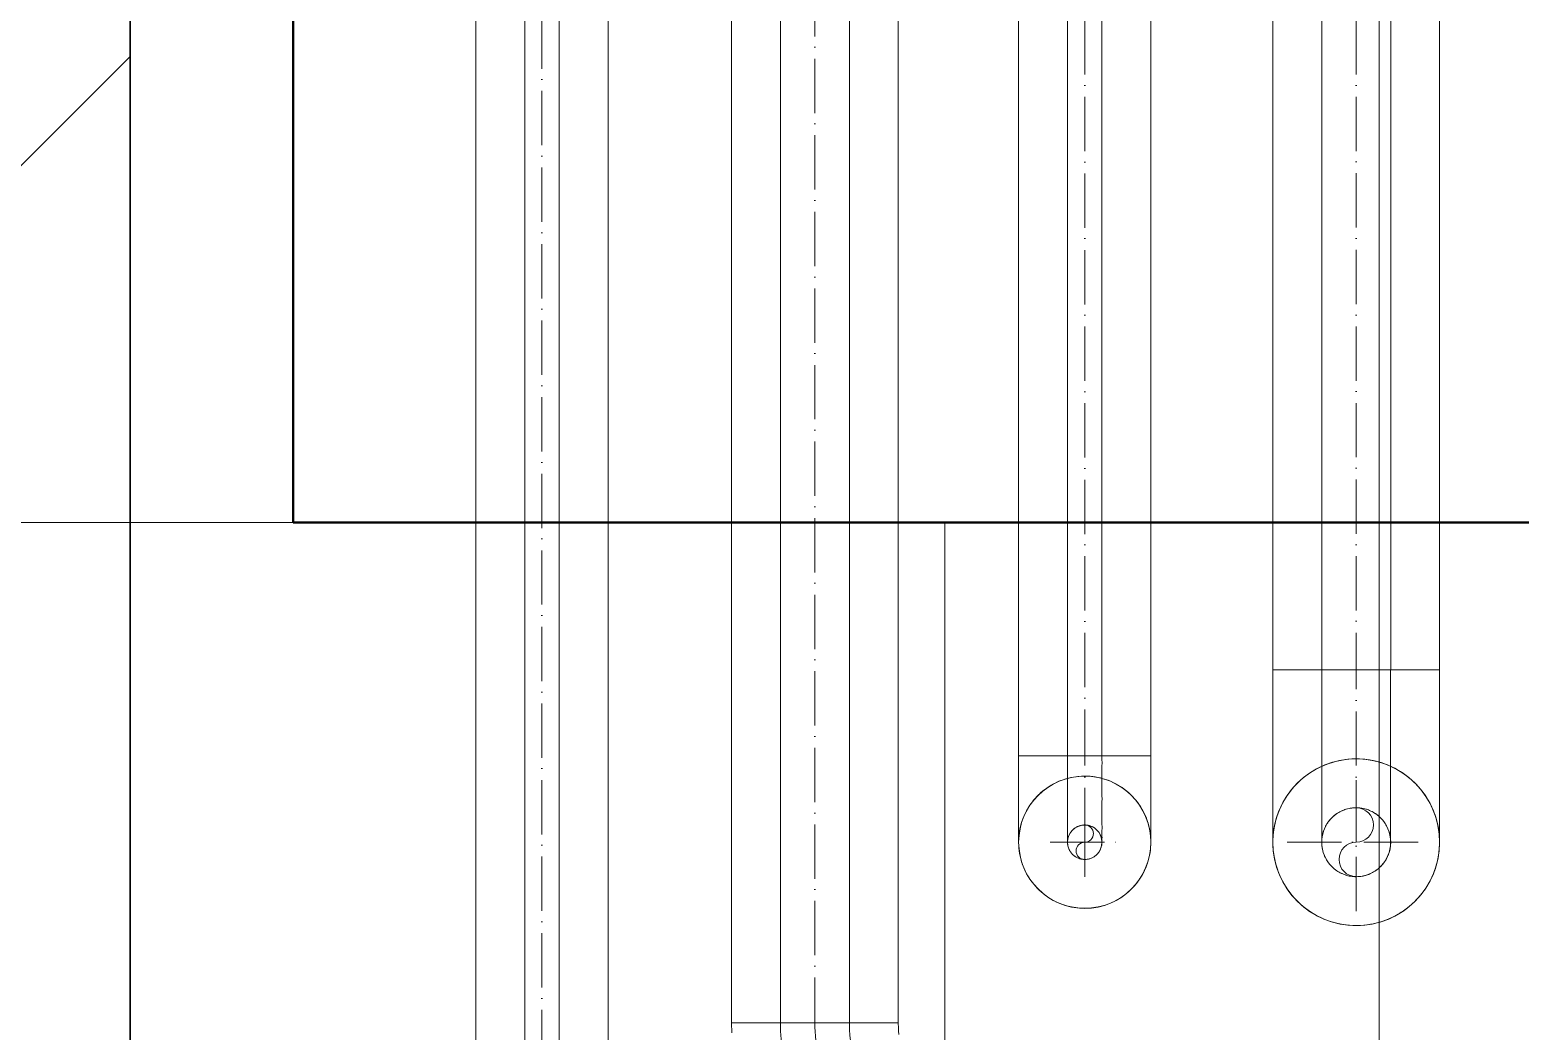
# Model space of a CAD drawing. Header units: millimetres. Extents: x -88595 to 880822, y -1054509 to -148035.
# Drawn here: x 195014.8 to 195289.2, y -276945.6 to -276761.2 of the extents above; entities that cross this region are included whole.
import ezdxf

# ---------------------------------------------------------------- set-up
doc = ezdxf.new("R2010")
doc.units = ezdxf.units.MM
for name, pattern in [('$0$ADSK_Осевая', [14, 10, -2, 0, -2]), ('$1$ADSK_Осевая', [14, 10, -2, 0, -2]), ('ADSK_Линия сетки', [25, 20, -2.5, 0, -2.5]), ('ADSK_Сверху', [4.5, 3, -1.5])]:
    doc.linetypes.add(name, pattern=pattern)
for name, color, linetype, lineweight in [('Изоляция', 7, 'Continuous', 18), ('Линии', 7, 'Continuous', 9), ('Несущие колонны', 7, 'Continuous', 18), ('Оборудование', 7, 'Continuous', 18), ('Оси', 7, 'Continuous', 9), ('Стены наружные', 7, 'Continuous', 18), ('Трубопровод', 7, 'Continuous', 18), ('Трубопроводы', 7, 'Continuous', 18)]:
    doc.layers.add(name, color=color, linetype=linetype, lineweight=lineweight)

# ---------------------------------------------------------------- blocks, each defined once
blk = doc.blocks.new('$0$ADSK_МедьПайка_Отвод-гнутая труба - Отвод _гнутая труба_-V36-В_Координация_1 этаж ОВ3')
at = {"layer": 'Трубопроводы', "color": 134, "true_color": 0x00a6a6}
for p, q in [((6.35, 31.75), (-6.35, 31.75)), ((6.35, 31.75), (-6.35, 31.75)), ((-31.75, 6.35), (-31.75, -6.35)), ((-31.75, 6.35), (-31.75, -6.35))]:
    blk.add_line(p, q, dxfattribs=at)
at = {"layer": 'Трубопроводы', "color": 134, "true_color": 0x00a6a6, "flags": 128}
for points in [[(-31.75, -6.35), (-30.23, -6.32), (-28.71, -6.23), (-27.19, -6.08), (-25.68, -5.86), (-24.18, -5.59), (-22.69, -5.26), (-21.22, -4.87), (-19.77, -4.42), (-18.33, -3.91), (-16.91, -3.34), (-15.52, -2.72), (-14.16, -2.04), (-12.82, -1.31), (-11.51, -0.53), (-10.24, 0.3), (-9, 1.19), (-7.79, 2.12), (-6.63, 3.11), (-5.5, 4.13), (-4.42, 5.21), (-3.38, 6.32), (-2.38, 7.47), (-1.44, 8.67), (-0.54, 9.9), (0.31, 11.16), (1.11, 12.46), (1.85, 13.79), (2.54, 15.15), (3.18, 16.54), (3.76, 17.94), (4.28, 19.38), (4.75, 20.83), (5.16, 22.29), (5.51, 23.78), (5.8, 25.27), (6.02, 26.78), (6.19, 28.3), (6.3, 29.82), (6.35, 31.34), (6.35, 31.75)], [(-6.35, 31.75), (-6.37, 30.73), (-6.43, 29.72), (-6.53, 28.71), (-6.67, 27.7), (-6.86, 26.7), (-7.08, 25.71), (-7.34, 24.73), (-7.64, 23.76), (-7.98, 22.8), (-8.36, 21.86), (-8.77, 20.93), (-9.22, 20.02), (-9.71, 19.13), (-10.23, 18.26), (-10.79, 17.41), (-11.38, 16.58), (-12, 15.78), (-12.65, 15), (-13.34, 14.25), (-14.05, 13.53), (-14.8, 12.84), (-15.57, 12.17), (-16.36, 11.54), (-17.18, 10.94), (-18.03, 10.38), (-18.89, 9.84), (-19.78, 9.35), (-20.68, 8.89), (-21.61, 8.46), (-22.55, 8.08), (-23.5, 7.73), (-24.47, 7.42), (-25.45, 7.14), (-26.44, 6.91), (-27.43, 6.72), (-28.44, 6.57), (-29.45, 6.45), (-30.46, 6.38), (-31.48, 6.35), (-31.75, 6.35)]]:
    blk.add_lwpolyline(points, dxfattribs=at)
blk = doc.blocks.new('$0$ADSK_МедьПайка_Отвод-гнутая труба - Отвод _гнутая труба_-V48-В_Координация_1 этаж ОВ3')
at = {"layer": 'Трубопроводы', "color": 134, "true_color": 0x00a6a6}
for p, q in [((16659.2, -14218.23), (16652.85, -14218.23)), ((16665.55, -14218.23), (16659.2, -14218.23))]:
    blk.add_line(p, q, dxfattribs=at)
at = {"layer": 'Трубопроводы', "color": 134, "true_color": 0x00a6a6, "flags": 128}
for points in [[(16652.85, -14249.98), (16652.85, -14249.96), (16652.85, -14249.88), (16652.85, -14249.75), (16652.85, -14249.58), (16652.85, -14249.35), (16652.85, -14249.07), (16652.85, -14248.74), (16652.85, -14248.37), (16652.85, -14247.95), (16652.85, -14247.47), (16652.85, -14246.96), (16652.85, -14246.39), (16652.85, -14245.78), (16652.85, -14245.13), (16652.85, -14244.44), (16652.85, -14243.7), (16652.85, -14242.92), (16652.85, -14242.1), (16652.85, -14241.24), (16652.85, -14240.35), (16652.85, -14239.42), (16652.85, -14238.46), (16652.85, -14237.47), (16652.85, -14236.44), (16652.85, -14235.39), (16652.85, -14234.3), (16652.85, -14233.2), (16652.85, -14232.06), (16652.85, -14230.91), (16652.85, -14229.74), (16652.85, -14228.54), (16652.85, -14227.33), (16652.85, -14226.11), (16652.85, -14224.87), (16652.85, -14223.63), (16652.85, -14222.37), (16652.85, -14221.11), (16652.85, -14219.84), (16652.85, -14218.57), (16652.85, -14218.23)], [(16665.55, -14218.23), (16665.55, -14219.5), (16665.55, -14220.77), (16665.55, -14222.03), (16665.55, -14223.29), (16665.55, -14224.54), (16665.55, -14225.78), (16665.55, -14227), (16665.55, -14228.22), (16665.55, -14229.42), (16665.55, -14230.59), (16665.55, -14231.75), (16665.55, -14232.89), (16665.55, -14234.01), (16665.55, -14235.1), (16665.55, -14236.16), (16665.55, -14237.19), (16665.55, -14238.19), (16665.55, -14239.17), (16665.55, -14240.1), (16665.55, -14241.01), (16665.55, -14241.87), (16665.55, -14242.7), (16665.55, -14243.49), (16665.55, -14244.24), (16665.55, -14244.95), (16665.55, -14245.61), (16665.55, -14246.23), (16665.55, -14246.81), (16665.55, -14247.34), (16665.55, -14247.82), (16665.55, -14248.26), (16665.55, -14248.65), (16665.55, -14248.99), (16665.55, -14249.28), (16665.55, -14249.52), (16665.55, -14249.71), (16665.55, -14249.85), (16665.55, -14249.94), (16665.55, -14249.98)], [(16652.85, -14249.98), (16652.86, -14249.73), (16652.87, -14249.47), (16652.9, -14249.22), (16652.94, -14248.97), (16652.98, -14248.72), (16653.04, -14248.47), (16653.1, -14248.23), (16653.18, -14247.98), (16653.26, -14247.74), (16653.36, -14247.51), (16653.46, -14247.28), (16653.57, -14247.05), (16653.69, -14246.83), (16653.82, -14246.61), (16653.96, -14246.4), (16654.11, -14246.19), (16654.27, -14245.99), (16654.43, -14245.79), (16654.6, -14245.61), (16654.78, -14245.43), (16654.97, -14245.25), (16655.16, -14245.09), (16655.36, -14244.93), (16655.56, -14244.78), (16655.77, -14244.64), (16655.99, -14244.5), (16656.21, -14244.38), (16656.44, -14244.26), (16656.67, -14244.16), (16656.9, -14244.06), (16657.14, -14243.97), (16657.38, -14243.9), (16657.63, -14243.83), (16657.88, -14243.77), (16658.12, -14243.72), (16658.38, -14243.68), (16658.63, -14243.66), (16658.88, -14243.64), (16659.14, -14243.63), (16659.2, -14243.63)], [(16659.2, -14243.63), (16659.46, -14243.64), (16659.71, -14243.65), (16659.96, -14243.68), (16660.22, -14243.71), (16660.47, -14243.76), (16660.71, -14243.81), (16660.96, -14243.88), (16661.2, -14243.95), (16661.44, -14244.04), (16661.68, -14244.13), (16661.91, -14244.24), (16662.14, -14244.35), (16662.36, -14244.47), (16662.58, -14244.6), (16662.79, -14244.74), (16663, -14244.89), (16663.2, -14245.04), (16663.39, -14245.21), (16663.58, -14245.38), (16663.76, -14245.56), (16663.93, -14245.74), (16664.1, -14245.93), (16664.26, -14246.13), (16664.41, -14246.34), (16664.55, -14246.55), (16664.68, -14246.77), (16664.8, -14246.99), (16664.92, -14247.21), (16665.03, -14247.44), (16665.12, -14247.68), (16665.21, -14247.92), (16665.29, -14248.16), (16665.36, -14248.4), (16665.41, -14248.65), (16665.46, -14248.9), (16665.5, -14249.15), (16665.53, -14249.4), (16665.55, -14249.66), (16665.55, -14249.91), (16665.55, -14249.98)], [(16659.2, -14256.33), (16658.95, -14256.33), (16658.7, -14256.31), (16658.44, -14256.28), (16658.19, -14256.25), (16657.94, -14256.2), (16657.69, -14256.15), (16657.45, -14256.08), (16657.21, -14256.01), (16656.97, -14255.92), (16656.73, -14255.83), (16656.5, -14255.73), (16656.27, -14255.61), (16656.05, -14255.49), (16655.83, -14255.36), (16655.62, -14255.22), (16655.41, -14255.07), (16655.21, -14254.92), (16655.02, -14254.75), (16654.83, -14254.58), (16654.65, -14254.4), (16654.48, -14254.22), (16654.31, -14254.03), (16654.15, -14253.83), (16654, -14253.62), (16653.86, -14253.41), (16653.73, -14253.2), (16653.6, -14252.97), (16653.49, -14252.75), (16653.38, -14252.52), (16653.29, -14252.28), (16653.2, -14252.04), (16653.12, -14251.8), (16653.05, -14251.56), (16652.99, -14251.31), (16652.95, -14251.06), (16652.91, -14250.81), (16652.88, -14250.56), (16652.86, -14250.3), (16652.85, -14250.05), (16652.85, -14249.98)], [(16665.55, -14249.98), (16665.55, -14250.23), (16665.53, -14250.49), (16665.51, -14250.74), (16665.47, -14250.99), (16665.43, -14251.24), (16665.37, -14251.49), (16665.31, -14251.74), (16665.23, -14251.98), (16665.15, -14252.22), (16665.05, -14252.45), (16664.95, -14252.69), (16664.84, -14252.91), (16664.71, -14253.14), (16664.58, -14253.35), (16664.44, -14253.57), (16664.3, -14253.77), (16664.14, -14253.97), (16663.98, -14254.17), (16663.81, -14254.36), (16663.63, -14254.54), (16663.44, -14254.71), (16663.25, -14254.87), (16663.05, -14255.03), (16662.85, -14255.18), (16662.63, -14255.32), (16662.42, -14255.46), (16662.2, -14255.58), (16661.97, -14255.7), (16661.74, -14255.8), (16661.51, -14255.9), (16661.27, -14255.99), (16661.02, -14256.06), (16660.78, -14256.13), (16660.53, -14256.19), (16660.28, -14256.24), (16660.03, -14256.28), (16659.78, -14256.3), (16659.53, -14256.32), (16659.27, -14256.33), (16659.2, -14256.33)]]:
    blk.add_lwpolyline(points, dxfattribs=at)
at = {"layer": 'Трубопроводы', "color": 134, "true_color": 0x00a6a6}
for start, end in [(90, 270), (270, 90)]:
    blk.add_arc((16659.2, -14249.98), 6.35, start, end, dxfattribs=at)
blk = doc.blocks.new('$0$ADSK_МедьПайка_Отвод-гнутая труба - Отвод _гнутая труба_-V47-В_Координация_1 этаж ОВ3')
at = {"layer": 'Трубопроводы', "color": 190, "true_color": 0x8000ff}
for p, q in [((-879.99, -10402.24), (-882.24, -10399.99)), ((-877.75, -10404.48), (-879.99, -10402.24))]:
    blk.add_line(p, q, dxfattribs=at)
at = {"layer": 'Трубопроводы', "color": 190, "true_color": 0x8000ff, "flags": 128}
for points in [[(-893.46, -10411.22), (-893.45, -10411.21), (-893.43, -10411.18), (-893.38, -10411.13), (-893.32, -10411.07), (-893.24, -10410.99), (-893.14, -10410.89), (-893.03, -10410.78), (-892.89, -10410.65), (-892.74, -10410.5), (-892.58, -10410.33), (-892.39, -10410.15), (-892.19, -10409.95), (-891.98, -10409.73), (-891.75, -10409.5), (-891.5, -10409.25), (-891.24, -10408.99), (-890.97, -10408.72), (-890.68, -10408.43), (-890.37, -10408.13), (-890.06, -10407.81), (-889.73, -10407.48), (-889.39, -10407.14), (-889.04, -10406.79), (-888.67, -10406.43), (-888.3, -10406.06), (-887.92, -10405.67), (-887.53, -10405.28), (-887.13, -10404.88), (-886.72, -10404.47), (-886.3, -10404.06), (-885.88, -10403.64), (-885.46, -10403.21), (-885.02, -10402.78), (-884.59, -10402.34), (-884.14, -10401.9), (-883.7, -10401.45), (-883.25, -10401.01), (-882.81, -10400.56), (-882.36, -10400.11), (-882.24, -10399.99)], [(-877.75, -10404.48), (-878.2, -10404.93), (-878.64, -10405.38), (-879.09, -10405.82), (-879.54, -10406.27), (-879.98, -10406.71), (-880.42, -10407.15), (-880.85, -10407.58), (-881.28, -10408.01), (-881.7, -10408.43), (-882.12, -10408.85), (-882.53, -10409.26), (-882.93, -10409.66), (-883.32, -10410.06), (-883.71, -10410.44), (-884.09, -10410.82), (-884.45, -10411.18), (-884.81, -10411.54), (-885.15, -10411.88), (-885.48, -10412.21), (-885.8, -10412.53), (-886.11, -10412.84), (-886.4, -10413.13), (-886.68, -10413.41), (-886.94, -10413.68), (-887.19, -10413.93), (-887.43, -10414.16), (-887.65, -10414.38), (-887.85, -10414.58), (-888.04, -10414.77), (-888.21, -10414.94), (-888.36, -10415.1), (-888.5, -10415.23), (-888.62, -10415.35), (-888.72, -10415.46), (-888.81, -10415.54), (-888.88, -10415.61), (-888.93, -10415.66), (-888.96, -10415.69), (-888.97, -10415.7)], [(-893.46, -10415.71), (-893.55, -10415.61), (-893.63, -10415.52), (-893.71, -10415.42), (-893.79, -10415.32), (-893.86, -10415.21), (-893.93, -10415.11), (-894, -10415), (-894.05, -10414.89), (-894.11, -10414.77), (-894.16, -10414.65), (-894.2, -10414.54), (-894.25, -10414.41), (-894.28, -10414.29), (-894.31, -10414.17), (-894.34, -10414.05), (-894.36, -10413.92), (-894.37, -10413.79), (-894.39, -10413.67), (-894.39, -10413.54), (-894.39, -10413.41), (-894.39, -10413.29), (-894.38, -10413.16), (-894.36, -10413.03), (-894.34, -10412.91), (-894.32, -10412.78), (-894.29, -10412.66), (-894.26, -10412.54), (-894.22, -10412.42), (-894.17, -10412.3), (-894.12, -10412.18), (-894.07, -10412.07), (-894.01, -10411.95), (-893.95, -10411.84), (-893.88, -10411.73), (-893.81, -10411.63), (-893.74, -10411.53), (-893.66, -10411.43), (-893.57, -10411.33), (-893.49, -10411.24), (-893.46, -10411.22)], [(-893.46, -10411.22), (-893.37, -10411.13), (-893.28, -10411.04), (-893.18, -10410.96), (-893.08, -10410.89), (-892.97, -10410.81), (-892.86, -10410.75), (-892.75, -10410.68), (-892.64, -10410.62), (-892.53, -10410.57), (-892.41, -10410.52), (-892.29, -10410.47), (-892.17, -10410.43), (-892.05, -10410.4), (-891.93, -10410.37), (-891.8, -10410.34), (-891.68, -10410.32), (-891.55, -10410.3), (-891.42, -10410.29), (-891.3, -10410.29), (-891.17, -10410.29), (-891.04, -10410.29), (-890.92, -10410.3), (-890.79, -10410.31), (-890.67, -10410.33), (-890.54, -10410.36), (-890.42, -10410.39), (-890.3, -10410.42), (-890.17, -10410.46), (-890.06, -10410.51), (-889.94, -10410.55), (-889.82, -10410.61), (-889.71, -10410.67), (-889.6, -10410.73), (-889.49, -10410.8), (-889.39, -10410.87), (-889.28, -10410.94), (-889.18, -10411.02), (-889.09, -10411.1), (-889, -10411.19), (-888.97, -10411.22)], [(-888.97, -10411.22), (-888.88, -10411.31), (-888.8, -10411.4), (-888.72, -10411.5), (-888.64, -10411.6), (-888.57, -10411.71), (-888.5, -10411.81), (-888.44, -10411.92), (-888.38, -10412.04), (-888.33, -10412.15), (-888.28, -10412.27), (-888.23, -10412.39), (-888.19, -10412.51), (-888.15, -10412.63), (-888.12, -10412.75), (-888.1, -10412.88), (-888.08, -10413), (-888.06, -10413.13), (-888.05, -10413.25), (-888.04, -10413.38), (-888.04, -10413.51), (-888.05, -10413.63), (-888.06, -10413.76), (-888.07, -10413.89), (-888.09, -10414.01), (-888.11, -10414.14), (-888.14, -10414.26), (-888.18, -10414.38), (-888.22, -10414.5), (-888.26, -10414.62), (-888.31, -10414.74), (-888.36, -10414.85), (-888.42, -10414.97), (-888.49, -10415.08), (-888.55, -10415.19), (-888.62, -10415.29), (-888.7, -10415.39), (-888.78, -10415.49), (-888.86, -10415.59), (-888.95, -10415.68), (-888.97, -10415.71)], [(-888.97, -10415.71), (-889.06, -10415.79), (-889.16, -10415.88), (-889.26, -10415.96), (-889.36, -10416.03), (-889.46, -10416.11), (-889.57, -10416.17), (-889.68, -10416.24), (-889.79, -10416.3), (-889.91, -10416.35), (-890.02, -10416.4), (-890.14, -10416.45), (-890.26, -10416.49), (-890.38, -10416.52), (-890.51, -10416.56), (-890.63, -10416.58), (-890.76, -10416.6), (-890.88, -10416.62), (-891.01, -10416.63), (-891.14, -10416.63), (-891.26, -10416.63), (-891.39, -10416.63), (-891.52, -10416.62), (-891.64, -10416.61), (-891.77, -10416.59), (-891.89, -10416.56), (-892.02, -10416.53), (-892.14, -10416.5), (-892.26, -10416.46), (-892.38, -10416.42), (-892.5, -10416.37), (-892.61, -10416.31), (-892.72, -10416.25), (-892.83, -10416.19), (-892.94, -10416.13), (-893.05, -10416.05), (-893.15, -10415.98), (-893.25, -10415.9), (-893.35, -10415.82), (-893.44, -10415.73), (-893.46, -10415.71)]]:
    blk.add_lwpolyline(points, dxfattribs=at)
at = {"layer": 'Трубопроводы', "color": 190, "true_color": 0x8000ff}
for start, end in [(45, 225), (225, 45)]:
    blk.add_arc((-891.22, -10413.46), 3.17, start, end, dxfattribs=at)
blk = doc.blocks.new('1 этаж')
at = {"lineweight": 18}
blk.add_line((231312.71, 650917.6), (231312.71, 651462.6), dxfattribs=at)
at = {"layer": 'Линии', "linetype": 'ADSK_Сверху', "ltscale": 100}
blk.add_line((232997.71, 651462.6), (199787.71, 651462.6), dxfattribs=at)
at = {"layer": 'Несущие колонны', "lineweight": 40}
for p, q in [((231192.71, 651462.6), (231192.71, 651762.6)), ((231192.71, 651642.6), (231192.71, 651462.6)), ((231592.71, 651462.6), (231192.71, 651462.6)), ((231192.71, 651462.6), (231592.71, 651462.6))]:
    blk.add_line(p, q, dxfattribs=at)
at = {"layer": 'Оси', "linetype": 'ADSK_Линия сетки', "ltscale": 100}
blk.add_line((231392.71, 697813.24), (231392.71, 631836.47), dxfattribs=at)
at = {"layer": 'Стены наружные', "lineweight": 30}
blk.add_line((231162.71, 650917.6), (231162.71, 651642.6), dxfattribs=at)
at = {"layer": 'Стены наружные', "linetype": 'Continuous', "lineweight": 9}
blk.add_line((231042.71, 651428.47), (231162.71, 651548.47), dxfattribs=at)

msp = doc.modelspace()

# ---------------------------------------------------------------- linework, layer by layer
at = {"layer": 'Изоляция', "color": 134, "true_color": 0x00a6a6}
for p, q in [((195243.69, -276026.21), (195243.69, -276879.04)), ((195274.39, -276879.04), (195274.39, -276026.21)), ((195143.99, -276160.21), (195143.99, -276944.04)), ((195174.69, -276944.04), (195174.69, -276160.21)), ((195243.69, -276879.04), (195274.39, -276879.04)), ((195143.99, -276944.04), (195174.69, -276944.04))]:
    msp.add_line(p, q, dxfattribs=at)
at = {"layer": 'Изоляция', "color": 190, "true_color": 0x8000ff}
for p, q in [((195196.86, -276040.34), (195196.86, -276894.91)), ((195221.21, -276894.91), (195221.21, -276040.34)), ((195096.91, -276194.34), (195096.91, -276994.91)), ((195121.26, -276994.91), (195121.26, -276194.34)), ((195196.86, -276894.91), (195221.21, -276894.91))]:
    msp.add_line(p, q, dxfattribs=at)
at = {"layer": 'Изоляция', "color": 134, "true_color": 0x00a6a6, "flags": 128}
for points in [[(195243.69, -276910.79), (195243.69, -276910.76), (195243.69, -276910.69), (195243.69, -276910.56), (195243.69, -276910.38), (195243.69, -276910.15), (195243.69, -276909.88), (195243.69, -276909.55), (195243.69, -276909.18), (195243.69, -276908.75), (195243.69, -276908.28), (195243.69, -276907.76), (195243.69, -276907.2), (195243.69, -276906.59), (195243.69, -276905.94), (195243.69, -276905.24), (195243.69, -276904.5), (195243.69, -276903.73), (195243.69, -276902.91), (195243.69, -276902.05), (195243.69, -276901.16), (195243.69, -276900.23), (195243.69, -276899.27), (195243.69, -276898.27), (195243.69, -276897.25), (195243.69, -276896.19), (195243.69, -276895.11), (195243.69, -276894), (195243.69, -276892.87), (195243.69, -276891.72), (195243.69, -276890.54), (195243.69, -276889.35), (195243.69, -276888.14), (195243.69, -276886.92), (195243.69, -276885.68), (195243.69, -276884.43), (195243.69, -276883.18), (195243.69, -276881.92), (195243.69, -276880.65), (195243.69, -276879.38), (195243.69, -276879.04)], [(195274.39, -276879.04), (195274.39, -276880.31), (195274.39, -276881.57), (195274.39, -276882.84), (195274.39, -276884.1), (195274.39, -276885.35), (195274.39, -276886.58), (195274.39, -276887.81), (195274.39, -276889.03), (195274.39, -276890.22), (195274.39, -276891.4), (195274.39, -276892.56), (195274.39, -276893.7), (195274.39, -276894.81), (195274.39, -276895.9), (195274.39, -276896.96), (195274.39, -276898), (195274.39, -276899), (195274.39, -276899.97), (195274.39, -276900.91), (195274.39, -276901.81), (195274.39, -276902.68), (195274.39, -276903.51), (195274.39, -276904.3), (195274.39, -276905.05), (195274.39, -276905.75), (195274.39, -276906.42), (195274.39, -276907.04), (195274.39, -276907.62), (195274.39, -276908.15), (195274.39, -276908.63), (195274.39, -276909.07), (195274.39, -276909.45), (195274.39, -276909.79), (195274.39, -276910.08), (195274.39, -276910.33), (195274.39, -276910.52), (195274.39, -276910.66), (195274.39, -276910.75), (195274.39, -276910.79)], [(195243.69, -276910.79), (195243.7, -276910.17), (195243.74, -276909.56), (195243.8, -276908.95), (195243.88, -276908.34), (195243.99, -276907.74), (195244.13, -276907.14), (195244.29, -276906.55), (195244.47, -276905.96), (195244.67, -276905.38), (195244.9, -276904.81), (195245.15, -276904.25), (195245.42, -276903.7), (195245.72, -276903.16), (195246.03, -276902.63), (195246.37, -276902.12), (195246.73, -276901.62), (195247.1, -276901.14), (195247.5, -276900.67), (195247.91, -276900.21), (195248.34, -276899.78), (195248.79, -276899.36), (195249.26, -276898.96), (195249.74, -276898.58), (195250.24, -276898.21), (195250.75, -276897.87), (195251.27, -276897.55), (195251.8, -276897.25), (195252.35, -276896.97), (195252.91, -276896.71), (195253.48, -276896.48), (195254.05, -276896.27), (195254.64, -276896.08), (195255.23, -276895.92), (195255.83, -276895.78), (195256.43, -276895.66), (195257.04, -276895.57), (195257.65, -276895.5), (195258.26, -276895.46), (195258.87, -276895.44), (195259.04, -276895.44)], [(195259.04, -276895.44), (195259.65, -276895.45), (195260.27, -276895.49), (195260.88, -276895.55), (195261.48, -276895.63), (195262.09, -276895.74), (195262.69, -276895.88), (195263.28, -276896.04), (195263.87, -276896.22), (195264.45, -276896.42), (195265.02, -276896.65), (195265.58, -276896.9), (195266.13, -276897.17), (195266.67, -276897.47), (195267.19, -276897.78), (195267.71, -276898.12), (195268.21, -276898.48), (195268.69, -276898.85), (195269.16, -276899.25), (195269.61, -276899.66), (195270.05, -276900.09), (195270.47, -276900.54), (195270.87, -276901.01), (195271.25, -276901.49), (195271.61, -276901.98), (195271.96, -276902.49), (195272.28, -276903.02), (195272.58, -276903.55), (195272.86, -276904.1), (195273.11, -276904.66), (195273.35, -276905.23), (195273.56, -276905.8), (195273.74, -276906.39), (195273.91, -276906.98), (195274.05, -276907.58), (195274.17, -276908.18), (195274.26, -276908.79), (195274.33, -276909.4), (195274.37, -276910.01), (195274.39, -276910.62), (195274.39, -276910.79)], [(195259.04, -276926.14), (195258.42, -276926.13), (195257.81, -276926.09), (195257.2, -276926.03), (195256.59, -276925.94), (195255.99, -276925.83), (195255.39, -276925.7), (195254.8, -276925.54), (195254.21, -276925.36), (195253.63, -276925.15), (195253.06, -276924.93), (195252.5, -276924.68), (195251.95, -276924.4), (195251.41, -276924.11), (195250.88, -276923.79), (195250.37, -276923.46), (195249.87, -276923.1), (195249.39, -276922.72), (195248.92, -276922.33), (195248.46, -276921.91), (195248.03, -276921.48), (195247.61, -276921.03), (195247.21, -276920.57), (195246.83, -276920.09), (195246.46, -276919.59), (195246.12, -276919.08), (195245.8, -276918.56), (195245.5, -276918.02), (195245.22, -276917.48), (195244.97, -276916.92), (195244.73, -276916.35), (195244.52, -276915.77), (195244.33, -276915.19), (195244.17, -276914.6), (195244.03, -276914), (195243.91, -276913.4), (195243.82, -276912.79), (195243.75, -276912.18), (195243.71, -276911.57), (195243.69, -276910.95), (195243.69, -276910.79)], [(195274.39, -276910.79), (195274.38, -276911.4), (195274.34, -276912.01), (195274.28, -276912.63), (195274.19, -276913.23), (195274.08, -276913.84), (195273.95, -276914.44), (195273.79, -276915.03), (195273.61, -276915.62), (195273.4, -276916.19), (195273.18, -276916.77), (195272.93, -276917.33), (195272.65, -276917.88), (195272.36, -276918.41), (195272.04, -276918.94), (195271.71, -276919.45), (195271.35, -276919.95), (195270.97, -276920.44), (195270.58, -276920.91), (195270.16, -276921.36), (195269.73, -276921.8), (195269.28, -276922.22), (195268.82, -276922.62), (195268.34, -276923), (195267.84, -276923.36), (195267.33, -276923.7), (195266.81, -276924.03), (195266.27, -276924.33), (195265.73, -276924.6), (195265.17, -276924.86), (195264.6, -276925.09), (195264.02, -276925.31), (195263.44, -276925.49), (195262.85, -276925.66), (195262.25, -276925.8), (195261.65, -276925.91), (195261.04, -276926.01), (195260.43, -276926.07), (195259.82, -276926.12), (195259.2, -276926.14), (195259.04, -276926.14)], [(195143.99, -276944.04), (195144.03, -276945.92)], [(195174.83, -276946.18), (195174.76, -276945.52), (195174.71, -276944.87), (195174.69, -276944.21), (195174.69, -276944.04)]]:
    msp.add_lwpolyline(points, dxfattribs=at)
at = {"layer": 'Изоляция', "color": 190, "true_color": 0x8000ff, "flags": 128}
for points in [[(195196.86, -276910.79), (195196.86, -276910.77), (195196.86, -276910.74), (195196.86, -276910.67), (195196.86, -276910.58), (195196.86, -276910.47), (195196.86, -276910.33), (195196.86, -276910.17), (195196.86, -276909.98), (195196.86, -276909.77), (195196.86, -276909.53), (195196.86, -276909.28), (195196.86, -276908.99), (195196.86, -276908.69), (195196.86, -276908.36), (195196.86, -276908.01), (195196.86, -276907.65), (195196.86, -276907.26), (195196.86, -276906.85), (195196.86, -276906.42), (195196.86, -276905.97), (195196.86, -276905.51), (195196.86, -276905.03), (195196.86, -276904.53), (195196.86, -276904.02), (195196.86, -276903.49), (195196.86, -276902.95), (195196.86, -276902.39), (195196.86, -276901.83), (195196.86, -276901.25), (195196.86, -276900.67), (195196.86, -276900.07), (195196.86, -276899.46), (195196.86, -276898.85), (195196.86, -276898.23), (195196.86, -276897.61), (195196.86, -276896.98), (195196.86, -276896.35), (195196.86, -276895.72), (195196.86, -276895.08), (195196.86, -276894.91)], [(195221.21, -276894.91), (195221.21, -276895.55), (195221.21, -276896.18), (195221.21, -276896.81), (195221.21, -276897.44), (195221.21, -276898.07), (195221.21, -276898.69), (195221.21, -276899.3), (195221.21, -276899.91), (195221.21, -276900.5), (195221.21, -276901.09), (195221.21, -276901.67), (195221.21, -276902.24), (195221.21, -276902.8), (195221.21, -276903.35), (195221.21, -276903.88), (195221.21, -276904.39), (195221.21, -276904.89), (195221.21, -276905.38), (195221.21, -276905.85), (195221.21, -276906.3), (195221.21, -276906.73), (195221.21, -276907.15), (195221.21, -276907.54), (195221.21, -276907.92), (195221.21, -276908.27), (195221.21, -276908.6), (195221.21, -276908.91), (195221.21, -276909.2), (195221.21, -276909.47), (195221.21, -276909.71), (195221.21, -276909.93), (195221.21, -276910.12), (195221.21, -276910.29), (195221.21, -276910.44), (195221.21, -276910.56), (195221.21, -276910.65), (195221.21, -276910.72), (195221.21, -276910.77), (195221.21, -276910.79)], [(195196.86, -276910.79), (195196.87, -276910.3), (195196.9, -276909.81), (195196.95, -276909.33), (195197.02, -276908.85), (195197.11, -276908.37), (195197.21, -276907.89), (195197.34, -276907.42), (195197.48, -276906.96), (195197.64, -276906.5), (195197.82, -276906.05), (195198.02, -276905.6), (195198.24, -276905.17), (195198.47, -276904.74), (195198.72, -276904.32), (195198.99, -276903.91), (195199.27, -276903.52), (195199.57, -276903.13), (195199.89, -276902.76), (195200.21, -276902.4), (195200.56, -276902.05), (195200.91, -276901.72), (195201.28, -276901.4), (195201.66, -276901.1), (195202.06, -276900.81), (195202.46, -276900.54), (195202.88, -276900.29), (195203.3, -276900.05), (195203.73, -276899.83), (195204.18, -276899.63), (195204.63, -276899.44), (195205.08, -276899.27), (195205.55, -276899.12), (195206.02, -276898.99), (195206.49, -276898.88), (195206.97, -276898.79), (195207.45, -276898.72), (195207.93, -276898.66), (195208.42, -276898.63), (195208.91, -276898.61), (195209.04, -276898.61)], [(195209.04, -276898.61), (195209.53, -276898.62), (195210.01, -276898.65), (195210.5, -276898.7), (195210.98, -276898.77), (195211.46, -276898.86), (195211.93, -276898.96), (195212.4, -276899.09), (195212.87, -276899.23), (195213.33, -276899.39), (195213.78, -276899.57), (195214.22, -276899.77), (195214.66, -276899.99), (195215.09, -276900.22), (195215.51, -276900.47), (195215.91, -276900.74), (195216.31, -276901.02), (195216.69, -276901.32), (195217.07, -276901.63), (195217.43, -276901.96), (195217.77, -276902.31), (195218.1, -276902.66), (195218.42, -276903.03), (195218.73, -276903.41), (195219.01, -276903.8), (195219.28, -276904.21), (195219.54, -276904.62), (195219.78, -276905.05), (195220, -276905.48), (195220.2, -276905.93), (195220.39, -276906.38), (195220.55, -276906.83), (195220.7, -276907.3), (195220.83, -276907.77), (195220.94, -276908.24), (195221.04, -276908.72), (195221.11, -276909.2), (195221.16, -276909.68), (195221.2, -276910.17), (195221.21, -276910.66), (195221.21, -276910.79)], [(195209.04, -276922.96), (195208.55, -276922.95), (195208.07, -276922.92), (195207.58, -276922.88), (195207.1, -276922.81), (195206.62, -276922.72), (195206.14, -276922.61), (195205.67, -276922.49), (195205.21, -276922.34), (195204.75, -276922.18), (195204.3, -276922), (195203.85, -276921.8), (195203.42, -276921.59), (195202.99, -276921.35), (195202.57, -276921.1), (195202.16, -276920.84), (195201.77, -276920.55), (195201.38, -276920.25), (195201.01, -276919.94), (195200.65, -276919.61), (195200.3, -276919.27), (195199.97, -276918.91), (195199.65, -276918.54), (195199.35, -276918.16), (195199.07, -276917.77), (195198.79, -276917.37), (195198.54, -276916.95), (195198.3, -276916.53), (195198.08, -276916.09), (195197.88, -276915.65), (195197.69, -276915.2), (195197.52, -276914.74), (195197.37, -276914.28), (195197.24, -276913.81), (195197.13, -276913.34), (195197.04, -276912.86), (195196.97, -276912.38), (195196.91, -276911.89), (195196.88, -276911.41), (195196.86, -276910.92), (195196.86, -276910.79)], [(195221.21, -276910.79), (195221.2, -276911.27), (195221.17, -276911.76), (195221.13, -276912.25), (195221.06, -276912.73), (195220.97, -276913.21), (195220.86, -276913.68), (195220.74, -276914.15), (195220.6, -276914.62), (195220.43, -276915.08), (195220.25, -276915.53), (195220.05, -276915.97), (195219.84, -276916.41), (195219.6, -276916.84), (195219.35, -276917.25), (195219.09, -276917.66), (195218.8, -276918.06), (195218.51, -276918.44), (195218.19, -276918.82), (195217.86, -276919.18), (195217.52, -276919.52), (195217.17, -276919.85), (195216.8, -276920.17), (195216.41, -276920.47), (195216.02, -276920.76), (195215.62, -276921.03), (195215.2, -276921.29), (195214.78, -276921.53), (195214.34, -276921.75), (195213.9, -276921.95), (195213.45, -276922.14), (195212.99, -276922.3), (195212.53, -276922.45), (195212.06, -276922.58), (195211.59, -276922.69), (195211.11, -276922.79), (195210.63, -276922.86), (195210.14, -276922.91), (195209.66, -276922.95), (195209.17, -276922.96), (195209.04, -276922.96)]]:
    msp.add_lwpolyline(points, dxfattribs=at)
at = {"layer": 'Изоляция', "color": 134, "true_color": 0x00a6a6}
for start, end in [(90, 180), (45, 135), (45, 135), (0, 90), (135, 225), (135, 225), (315, 45), (315, 45), (180, 270), (270, 0), (225, 315), (225, 315)]:
    msp.add_arc((195259.04, -276910.79), 15.35, start, end, dxfattribs=at)
at = {"layer": 'Изоляция', "color": 190, "true_color": 0x8000ff}
for radius, start, end in [(12.17, 90, 180), (12.18, 90, 180), (12.17, 90, 180), (12.17, 0, 90), (12.18, 0, 90), (12.18, 0, 90), (12.17, 180, 270), (12.17, 180, 270), (12.17, 180, 270), (12.17, 270, 0), (12.17, 270, 0), (12.18, 270, 0)]:
    msp.add_arc((195209.04, -276910.79), radius, start, end, dxfattribs=at)
at = {"layer": 'Трубопровод', "color": 134, "true_color": 0x00a6a6}
for p, q in [((195252.69, -276026.21), (195252.69, -276879.04)), ((195265.39, -276879.04), (195265.39, -276026.21)), ((195152.99, -276160.21), (195152.99, -276944.04)), ((195165.69, -276944.04), (195165.69, -276160.21))]:
    msp.add_line(p, q, dxfattribs=at)
at = {"layer": 'Трубопровод', "color": 134, "linetype": '$0$ADSK_Осевая', "true_color": 0x00a6a6}
for p, q in [((195259.04, -276026.21), (195259.04, -276879.04)), ((195259.04, -276026.21), (195259.04, -276879.04)), ((195159.34, -276160.21), (195159.34, -276944.04)), ((195159.34, -276160.21), (195159.34, -276944.04)), ((195259.04, -276923.49), (195259.04, -276898.09)), ((195246.34, -276910.79), (195271.74, -276910.79))]:
    msp.add_line(p, q, dxfattribs=at)
at = {"layer": 'Трубопровод', "color": 190, "true_color": 0x8000ff}
for p, q in [((195205.86, -276040.34), (195205.86, -276894.91)), ((195212.21, -276894.91), (195212.21, -276040.34)), ((195105.91, -276194.34), (195105.91, -276994.91)), ((195112.26, -276994.91), (195112.26, -276194.34))]:
    msp.add_line(p, q, dxfattribs=at)
at = {"layer": 'Трубопровод', "color": 190, "linetype": '$0$ADSK_Осевая', "true_color": 0x8000ff}
for p, q in [((195209.04, -276040.34), (195209.04, -276894.91)), ((195209.04, -276040.34), (195209.04, -276894.91)), ((195109.08, -276194.34), (195109.08, -276994.91)), ((195109.08, -276194.34), (195109.08, -276994.91)), ((195209.04, -276917.14), (195209.04, -276904.44)), ((195202.69, -276910.79), (195215.39, -276910.79))]:
    msp.add_line(p, q, dxfattribs=at)
at = {"layer": 'Трубопровод', "color": 134, "true_color": 0x00a6a6}
for centre, radius, start, end in [((195259.04, -276910.79), 6.35, 0, 180), ((195259.04, -276907.61), 3.17, 270, 90), ((195259.04, -276910.79), 6.35, 180, 0), ((195259.04, -276913.96), 3.17, 90, 270)]:
    msp.add_arc(centre, radius, start, end, dxfattribs=at)
at = {"layer": 'Трубопровод', "color": 190, "true_color": 0x8000ff}
for centre, radius, start, end in [((195209.04, -276910.79), 3.17, 0, 180), ((195209.04, -276909.2), 1.59, 270, 90), ((195209.04, -276910.79), 3.17, 180, 0), ((195209.04, -276912.38), 1.59, 90, 270)]:
    msp.add_arc(centre, radius, start, end, dxfattribs=at)
at = {"layer": 'Трубопроводы', "color": 134, "linetype": '$0$ADSK_Осевая', "true_color": 0x00a6a6}
msp.add_line((195259.04, -276910.79), (195259.04, -276879.04), dxfattribs=at)
at = {"layer": 'Трубопроводы', "color": 190, "linetype": '$0$ADSK_Осевая', "true_color": 0x8000ff}
msp.add_line((195209.04, -276910.79), (195209.04, -276894.91), dxfattribs=at)
at = {"layer": 'Трубопроводы', "color": 134, "linetype": '$1$ADSK_Осевая', "true_color": 0x00a6a6}
msp.add_arc((195191.09, -276944.04), 31.75, 180, 270, dxfattribs=at)

# ---------------------------------------------------------------- block references
at = {"layer": 'Оборудование', "color": 5, "true_color": 0x0000ff}
msp.add_blockref('1 этаж', (-36129.46, -928314.54), dxfattribs=at)
at = {"layer": 'Трубопроводы', "color": 134, "true_color": 0x00a6a6}
msp.add_blockref('$0$ADSK_МедьПайка_Отвод-гнутая труба - Отвод _гнутая труба_-V48-В_Координация_1 этаж ОВ3', (178599.83, -262660.81), dxfattribs=at)
at = {"layer": 'Трубопроводы', "color": 190, "true_color": 0x8000ff, "rotation": 45}
msp.add_blockref('$0$ADSK_МедьПайка_Отвод-гнутая труба - Отвод _гнутая труба_-V47-В_Координация_1 этаж ОВ3', (188475.8, -268917.17), dxfattribs=at)
at = {"layer": 'Трубопроводы', "color": 134, "true_color": 0x00a6a6, "rotation": 270}
msp.add_blockref('$0$ADSK_МедьПайка_Отвод-гнутая труба - Отвод _гнутая труба_-V36-В_Координация_1 этаж ОВ3', (195159.34, -276975.79), dxfattribs=at)

doc.saveas('drawing.dxf')
